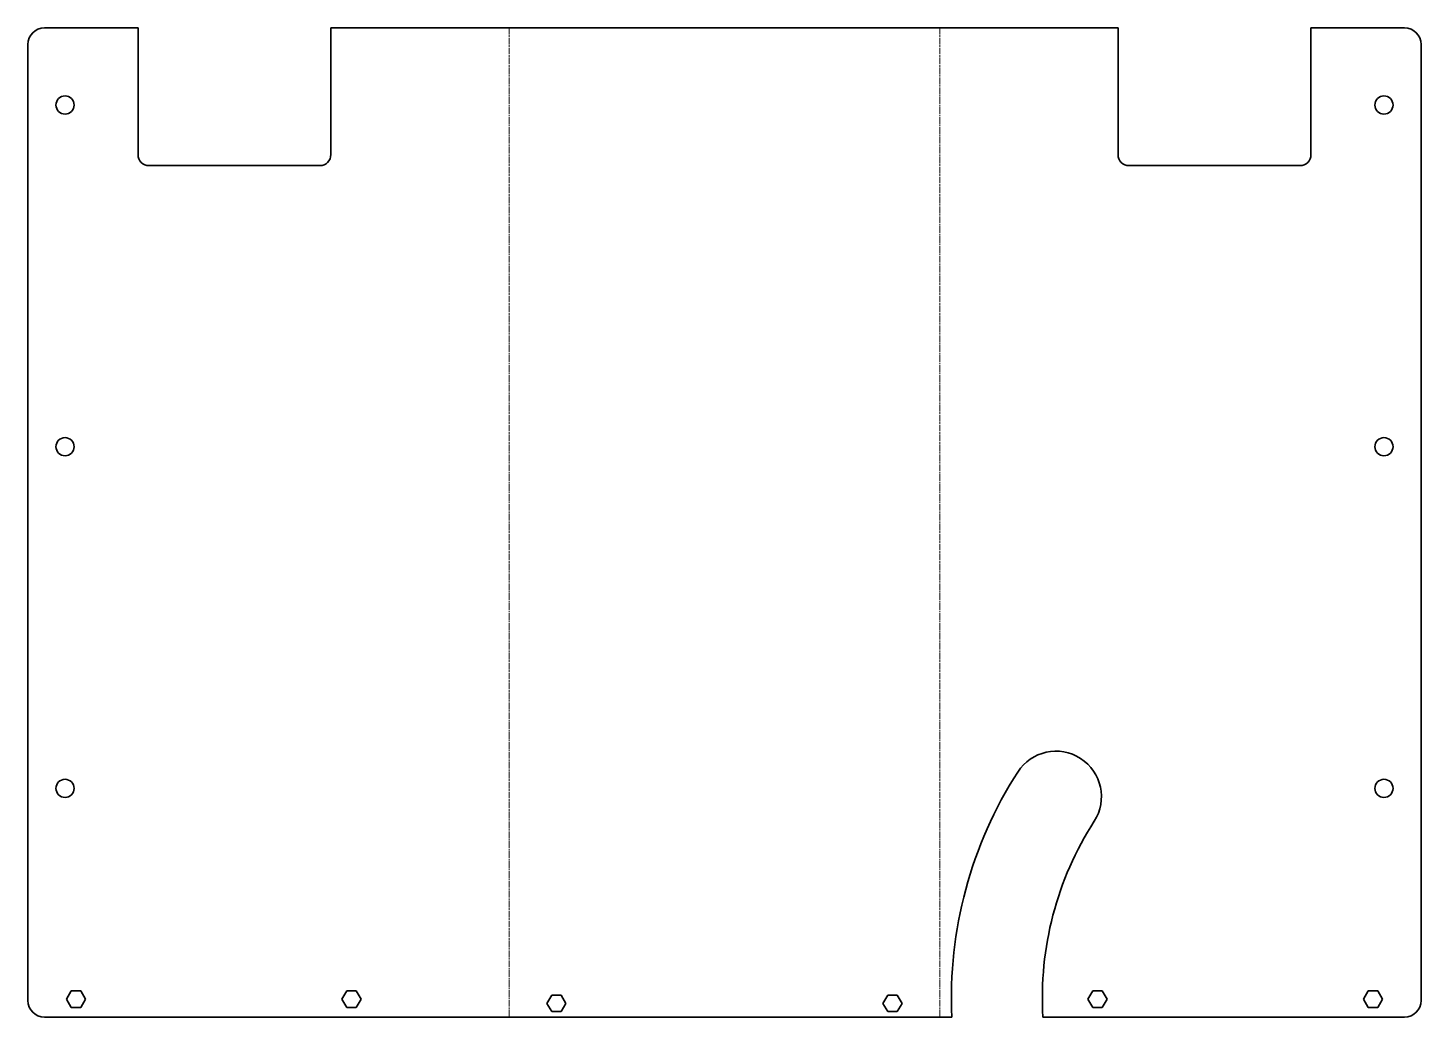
# Model space of a CAD drawing. Header units: inches. Extents: x 0 to 506, y 0 to 359.
import ezdxf

# ---------------------------------------------------------------- set-up
doc = ezdxf.new("R2010")
doc.units = ezdxf.units.IN
doc.header["$MEASUREMENT"] = 0
doc.linetypes.add('Chain', pattern=[13.68, 9.12, -1.14, 2.28, -1.14])
doc.layers.add('SIMUMAK Bend Centerline (ISO)', color=7, linetype='Chain', lineweight=9)
doc.layers.add('SIMUMAK Visible (ISO)', color=7, linetype='Continuous', lineweight=35)

# ---------------------------------------------------------------- blocks, each defined once
blk = doc.blocks.new('CD-IND-30-PAPE-02_Sheet_CD-IND-30-PAPE-02 (desplegada)')
at = {"layer": 'SIMUMAK Bend Centerline (ISO)', "ltscale": 0.263158}
for p, q in [((-78.2, 179.5), (-78.2, -179.5)), ((78.2, 179.5), (78.2, -179.5))]:
    blk.add_line(p, q, dxfattribs=at)
at = {"layer": 'SIMUMAK Visible (ISO)'}
for p, q in [((-246.89, 179.5), (-212.89, 179.5)), ((-212.89, 133.5), (-212.89, 179.5)), ((-142.89, 179.5), (142.89, 179.5)), ((-142.89, 179.5), (-142.89, 133.5)), ((142.89, 133.5), (142.89, 179.5)), ((246.89, 179.5), (212.89, 179.5)), ((212.89, 179.5), (212.89, 133.5)), ((-252.89, 173.5), (-252.89, -173.5)), ((252.89, -173.5), (252.89, 173.5)), ((-146.89, 129.5), (-208.89, 129.5)), ((208.89, 129.5), (146.89, 129.5)), ((-238.86, -173), (-237.12, -170)), ((-237.12, -170), (-233.66, -170)), ((-233.66, -170), (-231.93, -173)), ((-138.86, -173), (-137.12, -170)), ((-137.12, -170), (-133.66, -170)), ((-133.66, -170), (-131.93, -173)), ((-64.46, -174.5), (-62.73, -171.5)), ((-62.73, -171.5), (-59.27, -171.5)), ((-59.27, -171.5), (-57.54, -174.5)), ((57.54, -174.5), (59.27, -171.5)), ((59.27, -171.5), (62.73, -171.5)), ((62.73, -171.5), (64.46, -174.5)), ((131.93, -173), (133.66, -170)), ((133.66, -170), (137.12, -170)), ((137.12, -170), (138.86, -173)), ((231.93, -173), (233.66, -170)), ((233.66, -170), (237.12, -170)), ((237.12, -170), (238.86, -173)), ((-237.12, -176), (-238.86, -173)), ((-233.66, -176), (-237.12, -176)), ((-231.93, -173), (-233.66, -176)), ((-137.12, -176), (-138.86, -173)), ((-133.66, -176), (-137.12, -176)), ((-131.93, -173), (-133.66, -176)), ((-62.73, -177.5), (-64.46, -174.5)), ((-57.54, -174.5), (-59.27, -177.5)), ((59.27, -177.5), (57.54, -174.5)), ((64.46, -174.5), (62.73, -177.5)), ((133.66, -176), (131.93, -173)), ((137.12, -176), (133.66, -176)), ((138.86, -173), (137.12, -176)), ((233.66, -176), (231.93, -173)), ((237.12, -176), (233.66, -176)), ((238.86, -173), (237.12, -176)), ((-246.89, -179.5), (82.55, -179.5)), ((-59.27, -177.5), (-62.73, -177.5)), ((62.73, -177.5), (59.27, -177.5)), ((246.89, -179.5), (115.6, -179.5))]:
    blk.add_line(p, q, dxfattribs=at)
for centre in [(-239.39, 151.5), (239.39, 151.5), (-239.39, 27.5), (239.39, 27.5), (-239.39, -96.5), (239.39, -96.5)]:
    blk.add_circle(centre, 3.3, dxfattribs=at)
at = {"layer": 'SIMUMAK Visible (ISO)', "extrusion": (0, 0, -1)}
for centre, radius, start, end in [((246.89, 173.5), 6, 360, 90), ((-246.89, 173.5), 6, 90, 180), ((-120.33, -99.5), 16.5, 32.7341, 212.7341), ((-233.89, -172.5), 151.5, 357.3517, 32.7341), ((246.89, -173.5), 6, 270, 0), ((-246.89, -173.5), 6, 180, 270)]:
    blk.add_arc(centre, radius, start, end, dxfattribs=at)
at = {"layer": 'SIMUMAK Visible (ISO)'}
for centre, radius, start, end in [((-208.89, 133.5), 4, 180, 270), ((-146.89, 133.5), 4, 270, 360), ((146.89, 133.5), 4, 180, 270), ((208.89, 133.5), 4, 270, 360), ((233.89, -172.5), 118.5, 147.2659, 183.3865)]:
    blk.add_arc(centre, radius, start, end, dxfattribs=at)

msp = doc.modelspace()

# ---------------------------------------------------------------- block references
msp.add_blockref('CD-IND-30-PAPE-02_Sheet_CD-IND-30-PAPE-02 (desplegada)', (252.89, 179.5))

doc.saveas('drawing.dxf')
